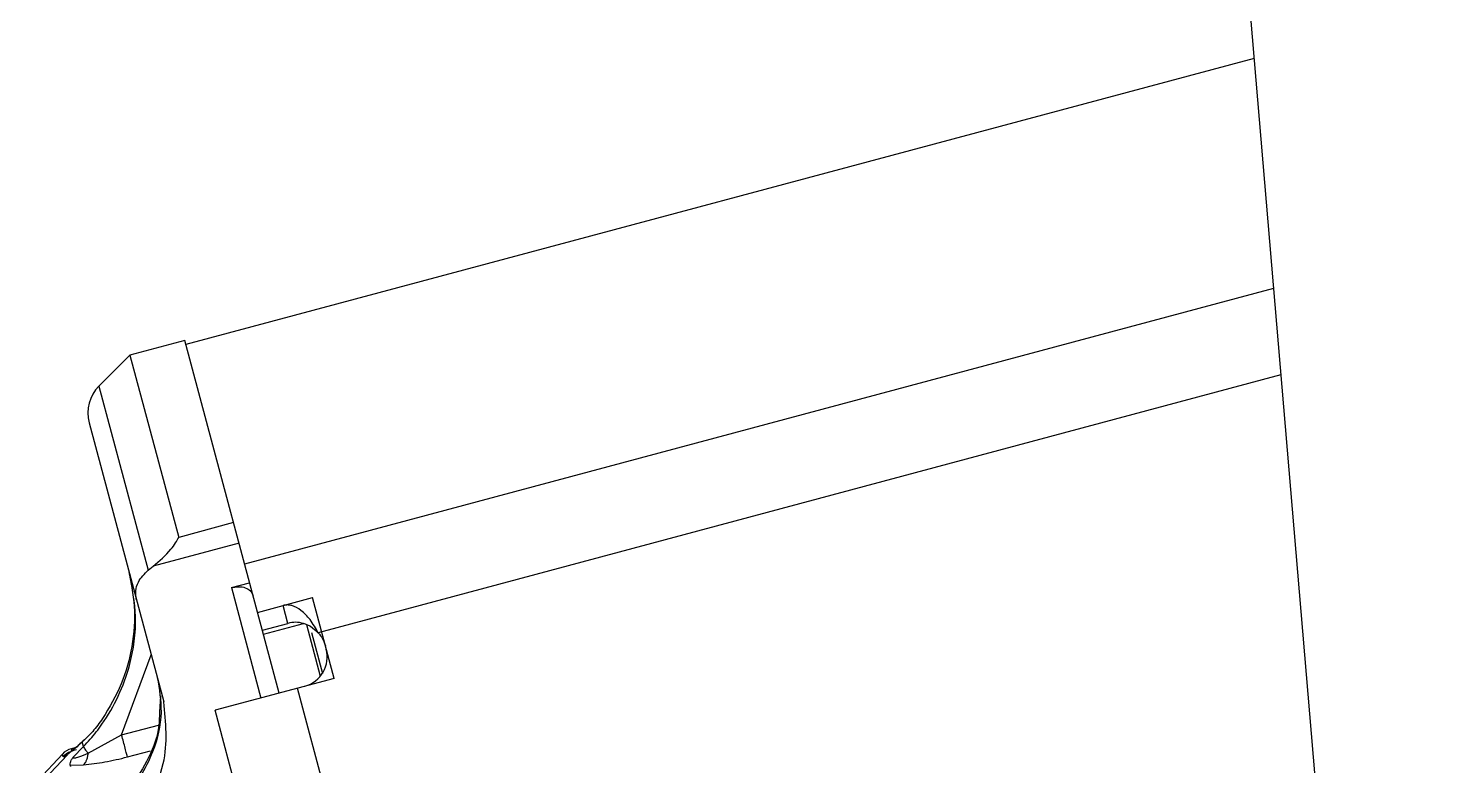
# Model space of a CAD drawing. Header units: inches. Extents: x -45.4 to 22.3, y -8.8 to 22.6.
# Drawn here: x 1.476 to 2.937, y 10.501 to 11.267 of the extents above; entities that cross this region are included whole.
import ezdxf

# ---------------------------------------------------------------- set-up
doc = ezdxf.new("R2010")
doc.units = ezdxf.units.IN
doc.header["$MEASUREMENT"] = 0

msp = doc.modelspace()

# ---------------------------------------------------------------- linework, layer by layer
at = {"color": 7, "linetype": 'Continuous', "lineweight": 25}
for p, q in [((2.6466, 12.4495), (2.9372, 9.0215)), ((2.7495, 11.2357), (1.64, 10.9388)), ((2.7697, 10.997), (1.701, 10.7109)), ((1.6389, 10.9431), (1.5818, 10.9278)), ((1.7369, 10.577), (1.6389, 10.9431)), ((1.5818, 10.9278), (1.5497, 10.8957)), ((1.5818, 10.9278), (1.6325, 10.7386)), ((2.7774, 10.9072), (1.7775, 10.6396)), ((1.5497, 10.8957), (1.6008, 10.7047)), ((1.5395, 10.8576), (1.617, 10.5679)), ((1.6895, 10.7539), (1.6325, 10.7386)), ((1.6952, 10.7327), (1.6059, 10.7088)), ((1.6008, 10.7047), (1.6059, 10.7088)), ((1.6872, 10.6865), (1.7062, 10.6916)), ((1.6872, 10.6865), (1.7178, 10.5719)), ((1.7144, 10.6608), (1.7715, 10.6761)), ((1.746, 10.6494), (1.7411, 10.6679)), ((1.7939, 10.5923), (1.7715, 10.6761)), ((1.7194, 10.6423), (1.746, 10.6494)), ((1.7205, 10.6382), (1.762, 10.6493)), ((1.7651, 10.6483), (1.7795, 10.5944)), ((1.7775, 10.6396), (1.7695, 10.6461)), ((1.7705, 10.6399), (1.7818, 10.5975)), ((1.5732, 10.5335), (1.604, 10.6166)), ((1.7939, 10.5923), (1.6703, 10.5592)), ((1.7864, 10.468), (1.7559, 10.5821)), ((1.6137, 10.5743), (1.6125, 10.5575)), ((1.7008, 10.4451), (1.6703, 10.5592)), ((1.5732, 10.5335), (1.6115, 10.5438)), ((1.5255, 10.5205), (1.521, 10.5193)), ((1.5226, 10.51), (1.5336, 10.5215)), ((1.5336, 10.5215), (1.5324, 10.5263)), ((1.5385, 10.5146), (1.5732, 10.5335)), ((1.5117, 10.5137), (1.4864, 10.4865)), ((1.5124, 10.511), (1.5117, 10.5137)), ((1.5217, 10.5166), (1.521, 10.5193)), ((1.5793, 10.5107), (1.6031, 10.5171)), ((1.5197, 10.5022), (1.5338, 10.5025))]:
    msp.add_line(p, q, dxfattribs=at)
at = {"color": 7, "linetype": 'Continuous', "lineweight": 25, "flags": 128}
msp.add_lwpolyline([(1.4761, 10.47), (1.4989, 10.4939), (1.5169, 10.5128)], dxfattribs=at)
at = {"color": 7, "linetype": 'Continuous', "lineweight": 25}
for centre, radius, start, end in [((1.5775, 10.8678), 0.0394, 134.9835, 194.9835), ((1.7553, 10.6146), 0.0315, 284.9835, 14.9835), ((1.5261, 10.5002), 0.0197, 104.9835, 136.9835), ((1.5268, 10.4975), 0.0198, 109.7023, 136.7846)]:
    msp.add_arc(centre, radius, start, end, dxfattribs=at)
for points, knots in [([(1.6059, 10.7088), (1.6124, 10.7142), (1.6208, 10.7213), (1.6293, 10.7324), (1.6315, 10.7367), (1.6325, 10.7386)], [0, 0, 0, 0, 0.639394, 0.834606, 1, 1, 1, 1]), ([(1.5336, 10.5215), (1.536, 10.524), (1.5428, 10.5313), (1.5629, 10.5571), (1.5828, 10.5998), (1.5903, 10.6547), (1.5842, 10.6862), (1.5814, 10.7012)], [0, 0, 0, 0, 0.0518819, 0.1527327, 0.499745, 0.7634623, 1, 1, 1, 1]), ([(1.5802, 10.7054), (1.5828, 10.6927), (1.5882, 10.6663), (1.5852, 10.6257), (1.5744, 10.5858), (1.5605, 10.5623), (1.5535, 10.5505)], [0, 0, 0, 0, 0.241327, 0.500006, 0.750006, 1, 1, 1, 1]), ([(1.5885, 10.6743), (1.5881, 10.6773), (1.5872, 10.6831), (1.5905, 10.6941), (1.5969, 10.7007), (1.6008, 10.7047)], [0, 0, 0, 0, 0.28065, 0.561301, 1, 1, 1, 1]), ([(1.6872, 10.6865), (1.6897, 10.6869), (1.6948, 10.6879), (1.7019, 10.6866), (1.7075, 10.6834), (1.709, 10.6801), (1.7097, 10.6784)], [0, 0, 0, 0, 0.2504111, 0.5000088, 0.7495873, 1, 1, 1, 1]), ([(1.7775, 10.6396), (1.7748, 10.6443), (1.7699, 10.6529), (1.7605, 10.6627), (1.7521, 10.6676), (1.7455, 10.6687), (1.7425, 10.6682), (1.7411, 10.6679)], [0, 0, 0, 0, 0.325172, 0.599259, 0.817896, 0.910692, 1, 1, 1, 1]), ([(1.762, 10.6493), (1.7593, 10.6499), (1.754, 10.651), (1.7487, 10.6499), (1.746, 10.6494)], [0, 0, 0, 0, 0.498848, 1, 1, 1, 1]), ([(1.762, 10.6493), (1.7626, 10.6492), (1.7636, 10.6489), (1.7646, 10.6485), (1.7651, 10.6483)], [0, 0, 0, 0, 0.559961, 1, 1, 1, 1]), ([(1.7651, 10.6483), (1.7658, 10.648), (1.767, 10.6475), (1.7682, 10.6469), (1.7687, 10.6466)], [0, 0, 0, 0, 0.55866, 1, 1, 1, 1]), ([(1.7695, 10.6461), (1.7694, 10.6462), (1.7691, 10.6464), (1.7688, 10.6465), (1.7687, 10.6466)], [0, 0, 0, 0, 0.5597185, 1, 1, 1, 1]), ([(1.7775, 10.6396), (1.7792, 10.6376), (1.7824, 10.6334), (1.7841, 10.6284), (1.7849, 10.6259)], [0, 0, 0, 0, 0.499941, 1, 1, 1, 1]), ([(1.6103, 10.5931), (1.6123, 10.5812), (1.6167, 10.556), (1.6065, 10.5114), (1.5846, 10.4759), (1.5635, 10.4541), (1.5563, 10.4479), (1.5539, 10.4457)], [0, 0, 0, 0, 0.236533, 0.500254, 0.847384, 0.948206, 1, 1, 1, 1]), ([(1.5684, 10.427), (1.5792, 10.4389), (1.6009, 10.4626), (1.6228, 10.5117), (1.6192, 10.5466), (1.617, 10.5679)], [0, 0, 0, 0, 0.280485, 0.560995, 1, 1, 1, 1]), ([(1.5535, 10.5505), (1.5501, 10.5459), (1.5435, 10.5368), (1.536, 10.5297), (1.5324, 10.5263)], [0, 0, 0, 0, 0.506434, 1, 1, 1, 1]), ([(1.6125, 10.5575), (1.6124, 10.5514), (1.612, 10.5343), (1.6005, 10.5065), (1.5814, 10.4763), (1.5633, 10.4591), (1.5546, 10.4509)], [0, 0, 0, 0, 0.16573, 0.462991, 0.741118, 1, 1, 1, 1]), ([(1.5324, 10.5263), (1.5287, 10.5229), (1.5229, 10.5177), (1.5184, 10.5143), (1.5168, 10.5131)], [0, 0, 0, 0, 0.64183, 1, 1, 1, 1]), ([(1.5346, 10.5284), (1.5315, 10.5256), (1.5262, 10.5209), (1.5219, 10.5175), (1.5202, 10.5162)], [0, 0, 0, 0, 0.597283, 1, 1, 1, 1]), ([(1.5336, 10.5215), (1.5338, 10.5212), (1.534, 10.5205), (1.5351, 10.5188), (1.5365, 10.5169), (1.5378, 10.5154), (1.5385, 10.5146)], [0, 0, 0, 0, 0.250018, 0.499996, 0.749982, 1, 1, 1, 1]), ([(1.5168, 10.5131), (1.5154, 10.5122), (1.5131, 10.5106), (1.5126, 10.5109), (1.5124, 10.511)], [0, 0, 0, 0, 0.58976, 1, 1, 1, 1]), ([(1.5169, 10.5128), (1.5169, 10.5128), (1.5169, 10.5129), (1.5168, 10.5131), (1.5168, 10.5131)], [0, 0, 0, 0, 0.56, 1, 1, 1, 1]), ([(1.5197, 10.5022), (1.5197, 10.503), (1.5196, 10.5043), (1.5208, 10.5072), (1.522, 10.5091), (1.5226, 10.51)], [0, 0, 0, 0, 0.464098, 0.734149, 1, 1, 1, 1]), ([(1.5226, 10.51), (1.5228, 10.5099), (1.5231, 10.5096), (1.5251, 10.5098), (1.5301, 10.5111), (1.5351, 10.5132), (1.5385, 10.5146)], [0, 0, 0, 0, 0.116757, 0.236782, 0.48582, 1, 1, 1, 1]), ([(1.5338, 10.5025), (1.5344, 10.5031), (1.5356, 10.5044), (1.5369, 10.5072), (1.5379, 10.5106), (1.5383, 10.5133), (1.5385, 10.5146)], [0, 0, 0, 0, 0.25, 0.5, 0.75, 1, 1, 1, 1]), ([(1.5338, 10.5025), (1.541, 10.5033), (1.5557, 10.505), (1.5714, 10.5088), (1.5793, 10.5107)], [0, 0, 0, 0, 0.491112, 1, 1, 1, 1]), ([(1.5197, 10.5022), (1.5198, 10.5019), (1.5199, 10.5015), (1.5201, 10.501), (1.5201, 10.5008)], [0, 0, 0, 0, 0.56, 1, 1, 1, 1])]:
    msp.add_open_spline(points, degree=3, knots=knots, dxfattribs=at)
for points in [[(1.5793, 10.5107), (1.5791, 10.5118), (1.5785, 10.5138), (1.577, 10.5196), (1.5751, 10.5265), (1.5739, 10.5312), (1.5732, 10.5335)], [(1.5168, 10.5131), (1.5181, 10.5145), (1.5206, 10.5171), (1.5244, 10.5179), (1.5262, 10.5183)]]:
    msp.add_open_spline(points, degree=3, dxfattribs=at)

doc.saveas('drawing.dxf')
